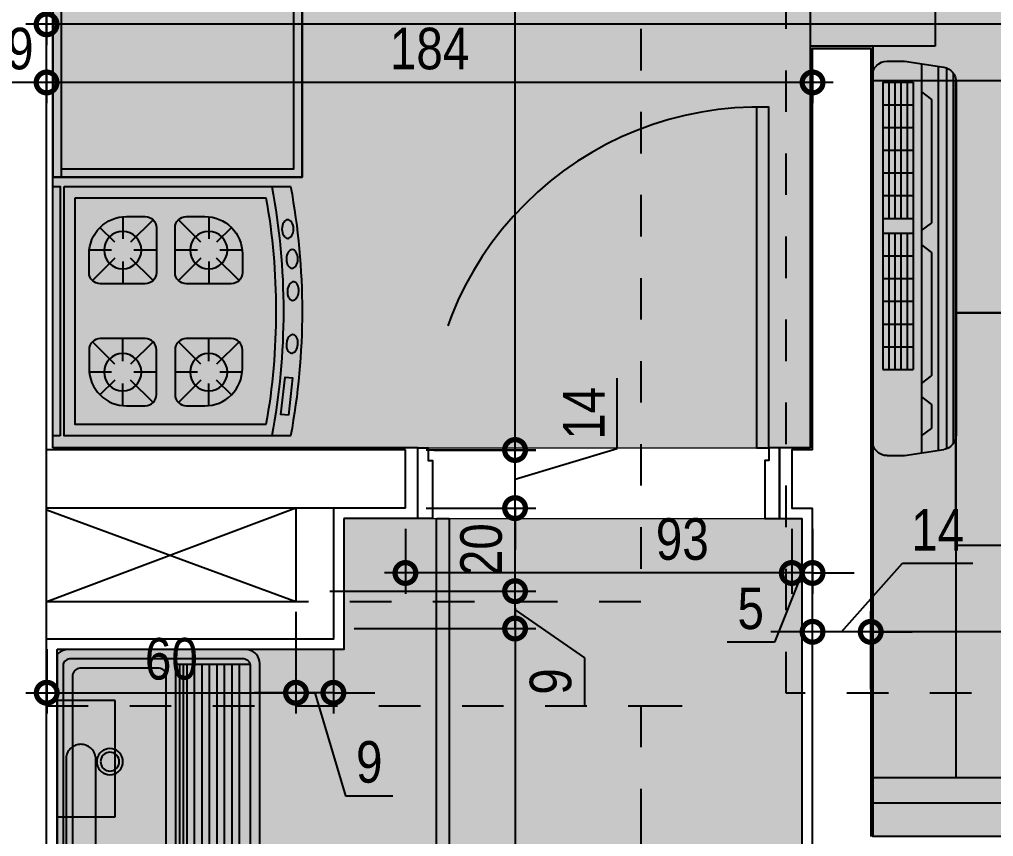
# Model space of a CAD drawing. Header units: metres. Extents: x -23 to 570, y -54 to 184.
# Drawn here: x 25.635 to 27.979, y 48.774 to 50.742 of the extents above; entities that cross this region are included whole.
import ezdxf
from ezdxf.xclip import XClip

# ---------------------------------------------------------------- set-up
doc = ezdxf.new("R2010")
doc.units = ezdxf.units.M
doc.header["$XCLIPFRAME"] = 0
doc.header["$PDMODE"] = 35
doc.linetypes.add('DASHEDX2', pattern=[1.5, 1, -0.5])
doc.linetypes.add('PUC$0$DASHEDX2', pattern=[1.5, 1, -0.5])
for name, color, linetype in [('1', 232, 'DASHEDX2'), ('ARQ-DIM', 2, 'Continuous'), ('PUC$0$ARQ-ALV ACAB', 4, 'Continuous'), ('PUC$0$ARQ-ALV OSSO', 5, 'Continuous'), ('PUC$0$ARQ-CAX @ 1', 1, 'Continuous'), ('PUC$0$ARQ-ENCH', 1, 'Continuous'), ('PUC$0$ARQ-HID', 7, 'Continuous'), ('PUC$0$ARQ-MOB', 7, 'Continuous'), ('PUC$0$ARQ-PRJ', 7, 'PUC$0$DASHEDX2'), ('PUC$0$ARQ-SIM', 1, 'Continuous'), ('PUC$0$MAUROAMARELO', 162, 'Continuous')]:
    doc.layers.add(name, color=color, linetype=linetype)
doc.layers.add('PUC$0$ARQ-FORRO', color=9, linetype='Continuous', lineweight=5)
doc.styles.add('Adesa', font='ARIALN.TTF')
doc.dimstyles.new('ADESA 1-0050', dxfattribs={"dimtxt": 0.1, "dimasz": 0.1, "dimexe": 0.05, "dimexo": 0.05, "dimgap": 0.03, "dimtad": 1, "dimdec": 1, "dimlfac": 100, "dimzin": 12, "dimtxsty": 'Adesa', "dimblk": 'DOTSMALL', "dimcen": 1, "dimdle": 0.05, "dimclrd": 1, "dimclre": 1, "dimclrt": 256, "dimazin": 3, "dimtm": 1e-09, "dimtfac": 1, "dimtdec": 1, "dimtmove": 1, "dimatfit": 0, "dimldrblk": 'DOTSMALL', "dimfxl": 0.8, "dimtvp": 2, "dimtolj": 1, "dimtzin": 0, "dimarcsym": 0})

# ---------------------------------------------------------------- blocks, each defined once
blk = doc.blocks.new('_DotSmall')
at = {"color": 0, "linetype": 'ByBlock', "const_width": 0.5}
blk.add_lwpolyline([(-0.0625, 0, 1), (0.0625, 0, 1)], format="xyb", close=True, dxfattribs=at)
blk = doc.blocks.new('*D1110')
at = {"layer": 'ARQ-DIM', "color": 1, "lineweight": -2, "transparency": 16777216}
for p, q in [((27.4937, 49.515), (27.4937, 49.3589)), ((27.5437, 49.515), (27.5437, 49.3589)), ((27.4937, 49.4089), (27.3937, 49.4089)), ((27.5187, 49.4089), (27.4521, 49.2422)), ((27.5437, 49.4089), (27.4937, 49.4089)), ((27.5437, 49.4089), (27.4937, 49.4089)), ((27.5437, 49.4089), (27.6437, 49.4089)), ((27.4521, 49.2422), (27.3378, 49.2422))]:
    blk.add_line(p, q, dxfattribs=at)
at = {"layer": 'Defpoints', "color": 0, "transparency": 16777216}
for p in [(27.4937, 49.565, 0), (27.5437, 49.565), (27.4937, 49.4089)]:
    blk.add_point(p, dxfattribs=at)
at = {"layer": 'ARQ-DIM', "color": 1, "lineweight": -2, "transparency": 16777216, "xscale": 0.1, "yscale": 0.1, "zscale": 0.1}
blk.add_blockref('_DotSmall', (27.4937, 49.4089), dxfattribs=at)
at = {"layer": 'ARQ-DIM', "color": 1, "lineweight": -2, "transparency": 16777216, "xscale": 0.1, "yscale": 0.1, "zscale": 0.1, "rotation": 180}
blk.add_blockref('_DotSmall', (27.5437, 49.4089), dxfattribs=at)
at = {"layer": 'ARQ-DIM', "transparency": 16777216, "insert": (27.3949, 49.3231), "char_height": 0.1, "attachment_point": 5, "style": 'Adesa'}
blk.add_mtext('\\A1;5', dxfattribs=at)
blk = doc.blocks.new('*D1111')
at = {"layer": 'ARQ-DIM', "color": 1, "lineweight": -2, "transparency": 16777216}
for p, q in [((26.5637, 49.515), (26.5637, 49.3589)), ((27.4937, 49.515), (27.4937, 49.3589)), ((27.5437, 49.4089), (26.5137, 49.4089))]:
    blk.add_line(p, q, dxfattribs=at)
at = {"layer": 'Defpoints', "color": 0, "transparency": 16777216}
for p in [(26.5637, 49.565, 0), (27.4937, 49.565, 0), (26.5637, 49.4089)]:
    blk.add_point(p, dxfattribs=at)
at = {"layer": 'ARQ-DIM', "color": 1, "lineweight": -2, "transparency": 16777216, "xscale": 0.1, "yscale": 0.1, "zscale": 0.1, "rotation": 180}
blk.add_blockref('_DotSmall', (26.5637, 49.4089), dxfattribs=at)
at = {"layer": 'ARQ-DIM', "color": 1, "lineweight": -2, "transparency": 16777216, "xscale": 0.1, "yscale": 0.1, "zscale": 0.1}
blk.add_blockref('_DotSmall', (27.4937, 49.4089), dxfattribs=at)
at = {"layer": 'ARQ-DIM', "transparency": 16777216, "insert": (27.2302, 49.49), "char_height": 0.1, "attachment_point": 5, "style": 'Adesa'}
blk.add_mtext('\\A1;93', dxfattribs=at)
blk = doc.blocks.new('*D1132')
at = {"layer": 'ARQ-DIM', "color": 1, "lineweight": -2, "transparency": 16777216}
for p, q in [((27.6837, 49.1294), (27.6837, 49.3172)), ((30.75, 49.1294), (30.75, 49.3172)), ((30.8, 49.2672), (27.6337, 49.2672))]:
    blk.add_line(p, q, dxfattribs=at)
at = {"layer": 'Defpoints', "color": 0, "transparency": 16777216}
for p in [(27.6837, 49.2672), (27.6837, 49.0794, 0), (30.75, 49.0794)]:
    blk.add_point(p, dxfattribs=at)
at = {"layer": 'ARQ-DIM', "color": 1, "lineweight": -2, "transparency": 16777216, "xscale": 0.1, "yscale": 0.1, "zscale": 0.1, "rotation": 180}
blk.add_blockref('_DotSmall', (27.6837, 49.2672), dxfattribs=at)
at = {"layer": 'ARQ-DIM', "color": 1, "lineweight": -2, "transparency": 16777216, "xscale": 0.1, "yscale": 0.1, "zscale": 0.1}
blk.add_blockref('_DotSmall', (30.75, 49.2672), dxfattribs=at)
at = {"layer": 'ARQ-DIM', "transparency": 16777216, "insert": (29.2169, 49.3482), "char_height": 0.1, "attachment_point": 5, "style": 'Adesa'}
blk.add_mtext('\\A1;307', dxfattribs=at)
blk = doc.blocks.new('*D1133')
at = {"layer": 'ARQ-DIM', "color": 1, "lineweight": -2, "transparency": 16777216}
for p, q in [((27.6137, 49.2672), (27.7602, 49.4326)), ((27.7602, 49.4326), (27.9297, 49.4326)), ((27.5437, 49.1294), (27.5437, 49.3172)), ((27.6837, 49.1294), (27.6837, 49.3172)), ((27.5437, 49.2672), (27.4437, 49.2672)), ((27.6837, 49.2672), (27.5437, 49.2672)), ((27.6837, 49.2672), (27.5437, 49.2672)), ((27.6837, 49.2672), (27.7837, 49.2672))]:
    blk.add_line(p, q, dxfattribs=at)
at = {"layer": 'Defpoints', "color": 0, "transparency": 16777216}
for p in [(27.5437, 49.2672), (27.5437, 49.0794), (27.6837, 49.0794)]:
    blk.add_point(p, dxfattribs=at)
at = {"layer": 'ARQ-DIM', "color": 1, "lineweight": -2, "transparency": 16777216, "xscale": 0.1, "yscale": 0.1, "zscale": 0.1}
blk.add_blockref('_DotSmall', (27.5437, 49.2672), dxfattribs=at)
at = {"layer": 'ARQ-DIM', "color": 1, "lineweight": -2, "transparency": 16777216, "xscale": 0.1, "yscale": 0.1, "zscale": 0.1, "rotation": 180}
blk.add_blockref('_DotSmall', (27.6837, 49.2672), dxfattribs=at)
at = {"layer": 'ARQ-DIM', "transparency": 16777216, "insert": (27.8449, 49.5128), "char_height": 0.1, "attachment_point": 5, "style": 'Adesa'}
blk.add_mtext('\\A1;14', dxfattribs=at)
blk = doc.blocks.new('*D1134')
at = {"layer": 'ARQ-DIM', "color": 1, "lineweight": -2, "transparency": 16777216}
for p, q in [((26.8276, 49.6551), (26.8276, 52.4)), ((26.6512, 52.35), (26.8776, 52.35)), ((26.6137, 49.7051), (26.8776, 49.7051))]:
    blk.add_line(p, q, dxfattribs=at)
at = {"layer": 'Defpoints', "color": 0, "transparency": 16777216}
for p in [(26.6012, 52.35, 0), (26.8276, 52.35), (26.5637, 49.7051, -0.0001)]:
    blk.add_point(p, dxfattribs=at)
at = {"layer": 'ARQ-DIM', "color": 1, "lineweight": -2, "transparency": 16777216, "xscale": 0.1, "yscale": 0.1, "zscale": 0.1}
for p, rotation in [((26.8276, 52.35), 90), ((26.8276, 49.7051), 270)]:
    blk.add_blockref('_DotSmall', p, dxfattribs=dict(at, rotation=rotation))
at = {"layer": 'ARQ-DIM', "transparency": 16777216, "insert": (26.7375, 51.0275), "char_height": 0.1, "attachment_point": 5, "rotation": 90, "style": 'Adesa'}
blk.add_mtext('\\A1;264,5', dxfattribs=at)
blk = doc.blocks.new('*D1135')
at = {"layer": 'ARQ-DIM', "color": 1, "lineweight": -2, "transparency": 16777216}
for p, q in [((27.0732, 49.7087), (27.0732, 49.8782)), ((26.8276, 49.705), (26.8276, 49.805)), ((26.8276, 49.635), (27.0732, 49.7087)), ((26.6319, 49.705), (26.8776, 49.705)), ((26.8276, 49.5651), (26.8276, 49.705)), ((26.8276, 49.5651), (26.8276, 49.705)), ((26.6137, 49.5651), (26.8776, 49.5651)), ((26.8276, 49.5651), (26.8276, 49.4651))]:
    blk.add_line(p, q, dxfattribs=at)
at = {"layer": 'Defpoints', "color": 0, "transparency": 16777216}
for p in [(26.5819, 49.705, 0.0001), (26.8276, 49.705), (26.5637, 49.5651, 0)]:
    blk.add_point(p, dxfattribs=at)
at = {"layer": 'ARQ-DIM', "color": 1, "lineweight": -2, "transparency": 16777216, "xscale": 0.1, "yscale": 0.1, "zscale": 0.1}
for p, rotation in [((26.8276, 49.705), 270), ((26.8276, 49.5651), 90)]:
    blk.add_blockref('_DotSmall', p, dxfattribs=dict(at, rotation=rotation))
at = {"layer": 'ARQ-DIM', "transparency": 16777216, "insert": (26.993, 49.7935), "char_height": 0.1, "attachment_point": 5, "rotation": 90, "style": 'Adesa'}
blk.add_mtext('\\A1;14', dxfattribs=at)
blk = doc.blocks.new('*D1136')
at = {"layer": 'ARQ-DIM', "color": 1, "lineweight": -2, "transparency": 16777216}
for p, q in [((26.8276, 49.315), (26.8276, 49.615)), ((26.6319, 49.565), (26.8776, 49.565)), ((26.3821, 49.365), (26.8776, 49.365))]:
    blk.add_line(p, q, dxfattribs=at)
at = {"layer": 'Defpoints', "color": 0, "transparency": 16777216}
for p in [(26.5819, 49.565, 0), (26.8276, 49.565), (26.3321, 49.365, 0)]:
    blk.add_point(p, dxfattribs=at)
at = {"layer": 'ARQ-DIM', "color": 1, "lineweight": -2, "transparency": 16777216, "xscale": 0.1, "yscale": 0.1, "zscale": 0.1}
for p, rotation in [((26.8276, 49.565), 90), ((26.8276, 49.365), 270)]:
    blk.add_blockref('_DotSmall', p, dxfattribs=dict(at, rotation=rotation))
at = {"layer": 'ARQ-DIM', "transparency": 16777216, "insert": (26.7465, 49.465), "char_height": 0.1, "attachment_point": 5, "rotation": 90, "style": 'Adesa'}
blk.add_mtext('\\A1;20', dxfattribs=at)
blk = doc.blocks.new('*D1137')
at = {"layer": 'ARQ-DIM', "color": 1, "lineweight": -2, "transparency": 16777216}
for p, q in [((26.8276, 49.365), (26.8276, 49.465)), ((26.4721, 49.365), (26.8776, 49.365)), ((26.8276, 49.2751), (26.8276, 49.365)), ((26.8276, 49.2751), (26.8276, 49.365)), ((26.8276, 49.32), (26.9947, 49.2046)), ((26.4403, 49.2751), (26.8776, 49.2751)), ((26.8276, 49.2751), (26.8276, 49.1751)), ((26.9947, 49.2046), (26.9947, 49.0907))]:
    blk.add_line(p, q, dxfattribs=at)
at = {"layer": 'Defpoints', "color": 0, "transparency": 16777216}
for p in [(26.4221, 49.365), (26.8276, 49.365), (26.3903, 49.2751, 0)]:
    blk.add_point(p, dxfattribs=at)
at = {"layer": 'ARQ-DIM', "color": 1, "lineweight": -2, "transparency": 16777216, "xscale": 0.1, "yscale": 0.1, "zscale": 0.1}
for p, rotation in [((26.8276, 49.365), 270), ((26.8276, 49.2751), 90)]:
    blk.add_blockref('_DotSmall', p, dxfattribs=dict(at, rotation=rotation))
at = {"layer": 'ARQ-DIM', "transparency": 16777216, "insert": (26.9136, 49.1476), "char_height": 0.1, "attachment_point": 5, "rotation": 90, "style": 'Adesa'}
blk.add_mtext('\\A1;9', dxfattribs=at)
blk = doc.blocks.new('*D1138')
at = {"layer": 'ARQ-DIM', "color": 1, "lineweight": -2, "transparency": 16777216}
for p, q in [((26.8276, 49.3251), (26.8276, 47.09)), ((26.4403, 49.2751), (26.8776, 49.2751)), ((26.628, 47.14), (26.8776, 47.14))]:
    blk.add_line(p, q, dxfattribs=at)
at = {"layer": 'Defpoints', "color": 0, "transparency": 16777216}
for p in [(26.3903, 49.2751, 0), (26.578, 47.14, 0), (26.8276, 47.14)]:
    blk.add_point(p, dxfattribs=at)
at = {"layer": 'ARQ-DIM', "color": 1, "lineweight": -2, "transparency": 16777216, "xscale": 0.1, "yscale": 0.1, "zscale": 0.1}
for p, rotation in [((26.8276, 49.2751), 90), ((26.8276, 47.14), 270)]:
    blk.add_blockref('_DotSmall', p, dxfattribs=dict(at, rotation=rotation))
at = {"layer": 'ARQ-DIM', "transparency": 16777216, "insert": (26.7474, 48.2075), "char_height": 0.1, "attachment_point": 5, "rotation": 90, "style": 'Adesa'}
blk.add_mtext('\\A1;214', dxfattribs=at)
blk = doc.blocks.new('*D1140')
at = {"layer": 'ARQ-DIM', "color": 1, "lineweight": -2, "transparency": 16777216}
for p, q in [((26.3003, 49.3151), (26.3003, 49.0705)), ((25.7003, 49.2251), (25.7003, 49.0705)), ((25.6503, 49.1205), (26.3503, 49.1205))]:
    blk.add_line(p, q, dxfattribs=at)
at = {"layer": 'Defpoints', "color": 0, "transparency": 16777216}
for p in [(26.3003, 49.3651, 0), (25.7003, 49.2751, 0), (26.3003, 49.1205)]:
    blk.add_point(p, dxfattribs=at)
at = {"layer": 'ARQ-DIM', "color": 1, "lineweight": -2, "transparency": 16777216, "xscale": 0.1, "yscale": 0.1, "zscale": 0.1, "rotation": 180}
blk.add_blockref('_DotSmall', (25.7003, 49.1205), dxfattribs=at)
at = {"layer": 'ARQ-DIM', "color": 1, "lineweight": -2, "transparency": 16777216, "xscale": 0.1, "yscale": 0.1, "zscale": 0.1}
blk.add_blockref('_DotSmall', (26.3003, 49.1205), dxfattribs=at)
at = {"layer": 'ARQ-DIM', "transparency": 16777216, "insert": (26.0003, 49.2015), "char_height": 0.1, "attachment_point": 5, "style": 'Adesa'}
blk.add_mtext('\\A1;60', dxfattribs=at)
blk = doc.blocks.new('*D1141')
at = {"layer": 'ARQ-DIM', "color": 1, "lineweight": -2, "transparency": 16777216}
for p, q in [((26.3003, 49.225), (26.3003, 49.0704)), ((26.3903, 49.225), (26.3903, 49.0704)), ((26.3003, 49.1204), (26.2003, 49.1204)), ((26.3903, 49.1204), (26.3003, 49.1204)), ((26.3903, 49.1204), (26.3003, 49.1204)), ((26.3453, 49.1204), (26.4197, 48.8722)), ((26.3903, 49.1204), (26.4903, 49.1204)), ((26.4197, 48.8722), (26.5337, 48.8722))]:
    blk.add_line(p, q, dxfattribs=at)
at = {"layer": 'Defpoints', "color": 0, "transparency": 16777216}
for p in [(26.3003, 49.275), (26.3903, 49.275, 0), (26.3003, 49.1204)]:
    blk.add_point(p, dxfattribs=at)
at = {"layer": 'ARQ-DIM', "color": 1, "lineweight": -2, "transparency": 16777216, "xscale": 0.1, "yscale": 0.1, "zscale": 0.1}
blk.add_blockref('_DotSmall', (26.3003, 49.1204), dxfattribs=at)
at = {"layer": 'ARQ-DIM', "color": 1, "lineweight": -2, "transparency": 16777216, "xscale": 0.1, "yscale": 0.1, "zscale": 0.1, "rotation": 180}
blk.add_blockref('_DotSmall', (26.3903, 49.1204), dxfattribs=at)
at = {"layer": 'ARQ-DIM', "transparency": 16777216, "insert": (26.4767, 48.9533), "char_height": 0.1, "attachment_point": 5, "style": 'Adesa'}
blk.add_mtext('\\A1;9', dxfattribs=at)
blk = doc.blocks.new('*D1142')
at = {"layer": 'ARQ-DIM', "color": 1, "lineweight": -2, "transparency": 16777216}
for p, q in [((25.7, 50.6222), (25.7, 50.5402)), ((27.5437, 50.6223), (27.5437, 50.5402)), ((27.5937, 50.5902), (25.65, 50.5902))]:
    blk.add_line(p, q, dxfattribs=at)
at = {"layer": 'Defpoints', "color": 0, "transparency": 16777216}
for p in [(25.7, 50.6722, 0), (27.5437, 50.6723, 0), (25.7, 50.5902)]:
    blk.add_point(p, dxfattribs=at)
at = {"layer": 'ARQ-DIM', "color": 1, "lineweight": -2, "transparency": 16777216, "xscale": 0.1, "yscale": 0.1, "zscale": 0.1, "rotation": 180}
blk.add_blockref('_DotSmall', (25.7, 50.5902), dxfattribs=at)
at = {"layer": 'ARQ-DIM', "color": 1, "lineweight": -2, "transparency": 16777216, "xscale": 0.1, "yscale": 0.1, "zscale": 0.1}
blk.add_blockref('_DotSmall', (27.5437, 50.5902), dxfattribs=at)
at = {"layer": 'ARQ-DIM', "transparency": 16777216, "insert": (26.6219, 50.6712), "char_height": 0.1, "attachment_point": 5, "style": 'Adesa'}
blk.add_mtext('\\A1;184', dxfattribs=at)
blk = doc.blocks.new('*D1143')
at = {"layer": 'ARQ-DIM', "color": 1, "lineweight": -2, "transparency": 16777216}
for p, q in [((25.51, 50.6222), (25.51, 50.5402)), ((25.7, 50.6222), (25.7, 50.5402)), ((25.75, 50.5902), (25.46, 50.5902))]:
    blk.add_line(p, q, dxfattribs=at)
at = {"layer": 'Defpoints', "color": 0, "transparency": 16777216}
for p in [(25.51, 50.6722, 0), (25.7, 50.6722, 0), (25.51, 50.5902)]:
    blk.add_point(p, dxfattribs=at)
at = {"layer": 'ARQ-DIM', "color": 1, "lineweight": -2, "transparency": 16777216, "xscale": 0.1, "yscale": 0.1, "zscale": 0.1, "rotation": 180}
blk.add_blockref('_DotSmall', (25.51, 50.5902), dxfattribs=at)
at = {"layer": 'ARQ-DIM', "color": 1, "lineweight": -2, "transparency": 16777216, "xscale": 0.1, "yscale": 0.1, "zscale": 0.1}
blk.add_blockref('_DotSmall', (25.7, 50.5902), dxfattribs=at)
at = {"layer": 'ARQ-DIM', "transparency": 16777216, "insert": (25.605, 50.6712), "char_height": 0.1, "attachment_point": 5, "style": 'Adesa'}
blk.add_mtext('\\A1;19', dxfattribs=at)
blk = doc.blocks.new('*D967')
at = {"layer": 'ARQ-DIM', "color": 1, "lineweight": -2, "transparency": 16777216}
for p, q in [((25.7, 50.8301), (25.7, 50.6802)), ((30.75, 50.8301), (30.75, 50.6802)), ((30.8, 50.7302), (25.65, 50.7302))]:
    blk.add_line(p, q, dxfattribs=at)
at = {"layer": 'Defpoints', "color": 0, "transparency": 16777216}
for p in [(25.7, 50.8801, 0), (30.75, 50.8801, 0), (25.7, 50.7302)]:
    blk.add_point(p, dxfattribs=at)
at = {"layer": 'ARQ-DIM', "color": 1, "lineweight": -2, "transparency": 16777216, "xscale": 0.1, "yscale": 0.1, "zscale": 0.1, "rotation": 180}
blk.add_blockref('_DotSmall', (25.7, 50.7302), dxfattribs=at)
at = {"layer": 'ARQ-DIM', "color": 1, "lineweight": -2, "transparency": 16777216, "xscale": 0.1, "yscale": 0.1, "zscale": 0.1}
blk.add_blockref('_DotSmall', (30.75, 50.7302), dxfattribs=at)
at = {"layer": 'ARQ-DIM', "transparency": 16777216, "insert": (28.225, 50.8113), "char_height": 0.1, "attachment_point": 5, "style": 'Adesa'}
blk.add_mtext('\\A1;505', dxfattribs=at)
blk = doc.blocks.new('PUC$0$ARQ-HID-TANQUE')
for p, q in [((-0.2621, -0.0041), (-0.258, 0)), ((-0.258, 0), (0.258, 0)), ((0.258, 0), (0.2621, -0.0041)), ((-0.27, -0.0258), (-0.2695, -0.0199)), ((-0.2695, -0.0199), (-0.268, -0.0143)), ((-0.268, -0.0143), (-0.2655, -0.009)), ((-0.2655, -0.009), (-0.2621, -0.0041)), ((-0.2454, -0.0237), (-0.2439, -0.0211)), ((-0.2439, -0.0211), (-0.242, -0.0189)), ((-0.242, -0.0189), (-0.2398, -0.0171)), ((-0.2398, -0.0171), (-0.2373, -0.0157)), ((-0.2373, -0.0157), (-0.2347, -0.0149)), ((-0.2347, -0.0149), (-0.232, -0.0146)), ((-0.232, -0.0146), (0.232, -0.0146)), ((0.232, -0.0146), (0.2347, -0.0149)), ((0.2347, -0.0149), (0.2373, -0.0157)), ((0.2373, -0.0157), (0.2398, -0.0171)), ((0.2398, -0.0171), (0.242, -0.0189)), ((0.242, -0.0189), (0.2439, -0.0211)), ((0.2439, -0.0211), (0.2454, -0.0237)), ((0.2621, -0.0041), (0.2655, -0.009)), ((0.2655, -0.009), (0.268, -0.0143)), ((0.268, -0.0143), (0.2695, -0.0199)), ((0.2695, -0.0199), (0.27, -0.0258)), ((-0.27, -0.0258), (-0.27, -0.0258)), ((-0.27, -0.4542), (-0.27, -0.0258)), ((-0.2475, -0.0328), (-0.2473, -0.0297)), ((-0.2475, -0.0328), (-0.2475, -0.0328)), ((-0.2475, -0.4472), (-0.2475, -0.0328)), ((-0.2473, -0.0297), (-0.2466, -0.0266)), ((-0.2466, -0.0266), (-0.2454, -0.0237)), ((0.2454, -0.0237), (0.2466, -0.0266)), ((0.2466, -0.0266), (0.2473, -0.0297)), ((0.2473, -0.0297), (0.2475, -0.0328)), ((0.2475, -0.0328), (0.2475, -0.4472)), ((0.27, -0.0258), (0.27, -0.4542)), ((-0.234, -0.2854), (0.234, -0.2854)), ((-0.2695, -0.4601), (-0.27, -0.4542)), ((-0.268, -0.4657), (-0.2695, -0.4601)), ((-0.2655, -0.4711), (-0.268, -0.4657)), ((-0.2473, -0.4504), (-0.2475, -0.4472)), ((-0.2466, -0.4534), (-0.2473, -0.4504)), ((-0.2454, -0.4563), (-0.2466, -0.4534)), ((-0.2439, -0.4589), (-0.2454, -0.4563)), ((-0.242, -0.4611), (-0.2439, -0.4589)), ((-0.2398, -0.463), (-0.242, -0.4611)), ((-0.2373, -0.4643), (-0.2398, -0.463)), ((-0.2347, -0.4651), (-0.2373, -0.4643)), ((-0.232, -0.4654), (-0.2347, -0.4651)), ((0.232, -0.4654), (-0.232, -0.4654)), ((0.2347, -0.4651), (0.232, -0.4654)), ((0.2373, -0.4643), (0.2347, -0.4651)), ((0.2398, -0.463), (0.2373, -0.4643)), ((0.242, -0.4611), (0.2398, -0.463)), ((0.2439, -0.4589), (0.242, -0.4611)), ((0.2454, -0.4563), (0.2439, -0.4589)), ((0.2466, -0.4534), (0.2454, -0.4563)), ((0.2473, -0.4504), (0.2466, -0.4534)), ((0.2475, -0.4472), (0.2473, -0.4504)), ((0.268, -0.4657), (0.2655, -0.4711)), ((0.2695, -0.4601), (0.268, -0.4657)), ((0.27, -0.4542), (0.2695, -0.4601)), ((-0.2621, -0.4759), (-0.2655, -0.4711)), ((-0.258, -0.48), (-0.2621, -0.4759)), ((-0.2532, -0.4834), (-0.258, -0.48)), ((-0.2479, -0.4859), (-0.2532, -0.4834)), ((-0.2422, -0.4874), (-0.2479, -0.4859)), ((-0.2364, -0.4879), (-0.2422, -0.4874)), ((0.2364, -0.4879), (-0.2364, -0.4879)), ((0.2422, -0.4874), (0.2364, -0.4879)), ((0.2479, -0.4859), (0.2422, -0.4874)), ((0.2532, -0.4834), (0.2479, -0.4859)), ((0.258, -0.48), (0.2532, -0.4834)), ((0.2621, -0.4759), (0.258, -0.48)), ((0.2655, -0.4711), (0.2621, -0.4759))]:
    blk.add_line(p, q)
at = {"color": 7}
for p, q in [((-0.2238, -0.0485), (-0.2223, -0.0458)), ((-0.2223, -0.0458), (-0.2203, -0.0433)), ((-0.2203, -0.0433), (-0.2179, -0.0412)), ((-0.2179, -0.0412), (-0.215, -0.0394)), ((-0.215, -0.0394), (-0.2118, -0.0382)), ((-0.2118, -0.0382), (-0.2085, -0.0374)), ((-0.2085, -0.0374), (-0.205, -0.0371)), ((-0.205, -0.0371), (0.205, -0.0371)), ((0.205, -0.0371), (0.2085, -0.0374)), ((0.2085, -0.0374), (0.2118, -0.0382)), ((0.2118, -0.0382), (0.215, -0.0394)), ((0.215, -0.0394), (0.2179, -0.0412)), ((0.2179, -0.0412), (0.2203, -0.0433)), ((0.2203, -0.0433), (0.2223, -0.0458)), ((0.2223, -0.0458), (0.2238, -0.0485)), ((-0.225, -0.0544), (-0.2247, -0.0514)), ((-0.225, -0.0544), (-0.225, -0.0544)), ((-0.225, -0.2456), (-0.225, -0.0544)), ((-0.2247, -0.0514), (-0.2238, -0.0485)), ((0.2238, -0.0485), (0.2247, -0.0514)), ((0.2247, -0.0514), (0.225, -0.0544)), ((0.225, -0.0544), (0.225, -0.2456)), ((-0.031, -0.1217), (-0.0296, -0.1164)), ((-0.0296, -0.1164), (-0.0273, -0.1114)), ((-0.0273, -0.1114), (-0.0241, -0.1069)), ((-0.0241, -0.1069), (-0.0202, -0.103)), ((-0.0211, -0.1194), (-0.0195, -0.1159)), ((-0.0202, -0.103), (-0.0158, -0.0999)), ((-0.0195, -0.1159), (-0.0172, -0.1127)), ((-0.0172, -0.1127), (-0.0145, -0.1099)), ((-0.0158, -0.0999), (-0.0108, -0.0975)), ((-0.0145, -0.1099), (-0.0113, -0.1076)), ((-0.0113, -0.1076), (-0.0077, -0.106)), ((-0.0108, -0.0975), (-0.0055, -0.0961)), ((-0.0077, -0.106), (-0.0039, -0.105)), ((-0.0055, -0.0961), (0, -0.0956)), ((-0.0039, -0.105), (0, -0.1046)), ((0, -0.0956), (0.0055, -0.0961)), ((0, -0.1046), (0.0039, -0.105)), ((0.0039, -0.105), (0.0077, -0.106)), ((0.0055, -0.0961), (0.0108, -0.0975)), ((0.0077, -0.106), (0.0113, -0.1076)), ((0.0108, -0.0975), (0.0158, -0.0999)), ((0.0113, -0.1076), (0.0145, -0.1099)), ((0.0145, -0.1099), (0.0172, -0.1127)), ((0.0158, -0.0999), (0.0202, -0.103)), ((0.0172, -0.1127), (0.0195, -0.1159)), ((0.0195, -0.1159), (0.0211, -0.1194)), ((0.0202, -0.103), (0.0241, -0.1069)), ((0.0241, -0.1069), (0.0273, -0.1114)), ((0.0273, -0.1114), (0.0296, -0.1164)), ((0.0296, -0.1164), (0.031, -0.1217)), ((-0.0315, -0.1271), (-0.031, -0.1217)), ((-0.031, -0.1326), (-0.0315, -0.1271)), ((-0.0296, -0.1379), (-0.031, -0.1326)), ((-0.0273, -0.1429), (-0.0296, -0.1379)), ((-0.0225, -0.1271), (-0.0222, -0.1232)), ((-0.0222, -0.131), (-0.0225, -0.1271)), ((-0.0222, -0.1232), (-0.0211, -0.1194)), ((-0.0211, -0.1348), (-0.0222, -0.131)), ((-0.0195, -0.1384), (-0.0211, -0.1348)), ((-0.0172, -0.1416), (-0.0195, -0.1384)), ((0.0195, -0.1384), (0.0172, -0.1416)), ((0.0211, -0.1348), (0.0195, -0.1384)), ((0.0211, -0.1194), (0.0222, -0.1232)), ((0.0222, -0.131), (0.0211, -0.1348)), ((0.0222, -0.1232), (0.0225, -0.1271)), ((0.0225, -0.1271), (0.0222, -0.131)), ((0.0296, -0.1379), (0.0273, -0.1429)), ((0.031, -0.1326), (0.0296, -0.1379)), ((0.031, -0.1217), (0.0315, -0.1271)), ((0.0315, -0.1271), (0.031, -0.1326)), ((-0.0241, -0.1474), (-0.0273, -0.1429)), ((-0.0202, -0.1513), (-0.0241, -0.1474)), ((-0.0158, -0.1544), (-0.0202, -0.1513)), ((-0.0145, -0.1444), (-0.0172, -0.1416)), ((-0.0108, -0.1567), (-0.0158, -0.1544)), ((-0.0113, -0.1466), (-0.0145, -0.1444)), ((-0.0077, -0.1483), (-0.0113, -0.1466)), ((-0.0055, -0.1582), (-0.0108, -0.1567)), ((-0.0039, -0.1493), (-0.0077, -0.1483)), ((0, -0.1586), (-0.0055, -0.1582)), ((0, -0.1496), (-0.0039, -0.1493)), ((0.0039, -0.1493), (0, -0.1496)), ((0.0055, -0.1582), (0, -0.1586)), ((0.0077, -0.1483), (0.0039, -0.1493)), ((0.0108, -0.1567), (0.0055, -0.1582)), ((0.0113, -0.1466), (0.0077, -0.1483)), ((0.0158, -0.1544), (0.0108, -0.1567)), ((0.0145, -0.1444), (0.0113, -0.1466)), ((0.0172, -0.1416), (0.0145, -0.1444)), ((0.0202, -0.1513), (0.0158, -0.1544)), ((0.0241, -0.1474), (0.0202, -0.1513)), ((0.0273, -0.1429), (0.0241, -0.1474)), ((-0.2247, -0.2486), (-0.225, -0.2456)), ((-0.2238, -0.2515), (-0.2247, -0.2486)), ((-0.2223, -0.2542), (-0.2238, -0.2515)), ((-0.2203, -0.2567), (-0.2223, -0.2542)), ((-0.2179, -0.2588), (-0.2203, -0.2567)), ((0.2203, -0.2567), (0.2179, -0.2588)), ((0.2223, -0.2542), (0.2203, -0.2567)), ((0.2238, -0.2515), (0.2223, -0.2542)), ((0.2247, -0.2486), (0.2238, -0.2515)), ((0.225, -0.2456), (0.2247, -0.2486)), ((-0.215, -0.2606), (-0.2179, -0.2588)), ((-0.2118, -0.2618), (-0.215, -0.2606)), ((-0.2085, -0.2626), (-0.2118, -0.2618)), ((-0.205, -0.2629), (-0.2085, -0.2626)), ((0.205, -0.2629), (-0.205, -0.2629)), ((0.2085, -0.2626), (0.205, -0.2629)), ((0.2118, -0.2618), (0.2085, -0.2626)), ((0.215, -0.2606), (0.2118, -0.2618)), ((0.2179, -0.2588), (0.215, -0.2606)), ((-0.2475, -0.2854), (0.2475, -0.2854)), ((-0.234, -0.4654), (-0.234, -0.2854)), ((-0.234, -0.2944), (0.234, -0.2944)), ((-0.234, -0.2944), (0.234, -0.2944)), ((-0.234, -0.3034), (0.234, -0.3034)), ((0.234, -0.2854), (0.234, -0.4654)), ((-0.234, -0.3124), (0.234, -0.3124)), ((-0.234, -0.3304), (0.234, -0.3304)), ((-0.234, -0.3484), (0.234, -0.3484)), ((-0.234, -0.3664), (0.234, -0.3664)), ((-0.234, -0.3844), (0.234, -0.3844)), ((-0.234, -0.4024), (0.234, -0.4024)), ((-0.234, -0.4204), (0.234, -0.4204)), ((-0.234, -0.4384), (0.234, -0.4384))]:
    blk.add_line(p, q, dxfattribs=at)
blk = doc.blocks.new('PUC$0$00002ITA-AIT-PR-008-BSE-PLA-TIP-R00$0$Cuba 1')
blk.add_line((0.205, 0.305), (0.205, 0.04))
for points in [[(0.165, 0, 0.414214), (0.205, 0.04), (0.205, 0.305, 0.414214), (0.165, 0.345), (-0.165, 0.345, 0.414214), (-0.205, 0.305), (-0.205, 0.04, 0.414214), (-0.165, 0)], [(-0.165, 0.02), (0.165, 0.02, 0.414214), (0.185, 0.04), (0.185, 0.305, 0.414214), (0.165, 0.325), (-0.165, 0.325, 0.414214), (-0.185, 0.305), (-0.185, 0.04, 0.414214)]]:
    blk.add_lwpolyline(points, format="xyb", close=True)
for radius in [0.0337, 0.0237]:
    blk.add_circle((0, 0.1725), radius)
blk = doc.blocks.new('*U2449')
at = {"linetype": 'Continuous'}
blk.add_lwpolyline([(0, 0), (0, 0.6), (-1.2, 0.6), (-1.2, 0)], dxfattribs=at)
at = {"lineweight": -2}
for points in [[(-1.2, 0), (-1.2, 0.6), (0, 0.6), (0, 0)], [(-1.18, 0.02), (-1.18, 0.58), (-0.02, 0.58), (-0.02, 0.02)], [(0, 0.02), (-1.2, 0.02)], [(0, 0), (-1.2, 0)]]:
    blk.add_lwpolyline(points, dxfattribs=at)
at = {"lineweight": -2, "extrusion": (0, 0, -1), "zscale": -1, "rotation": 180}
blk.add_blockref('PUC$0$00002ITA-AIT-PR-008-BSE-PLA-TIP-R00$0$Cuba 1', (0.4, 0.4475), dxfattribs=at)
blk = doc.blocks.new('*U2414')
for points in [[(0, 0), (0, 0.8204), (-0.03, 0.8204), (-0.03, 0)], [(0.025, 0), (0, 0), (0, -0.03), (-0.01, -0.03), (-0.01, -0.17), (0.025, -0.17), (0.025, 0)], [(-0.845, 0), (-0.82, 0), (-0.82, -0.03), (-0.81, -0.03), (-0.81, -0.17), (-0.845, -0.17), (-0.845, 0)]]:
    blk.add_lwpolyline(points, close=True)
at = {"layer": 'PUC$0$ARQ-PRJ'}
blk.add_arc((-0.0237, 0.0242), 0.7967, 88.2987, 181.7401, dxfattribs=at)
blk = doc.blocks.new('PUC$0$A$C7cb482e1')
at = {"layer": 'PUC$0$ARQ-PRJ'}
for p, q in [((-0.1098, -0.2708, 0), (-0.1098, 1.8451, 0)), ((-0.0389, -0.2708, 0), (-0.0389, 1.8451, 0))]:
    blk.add_line(p, q, dxfattribs=at)
at = {"layer": 'PUC$0$ARQ-PRJ', "elevation": 0}
for points in [[(-0.1133, 1.8451), (-0.0333, 1.8451)], [(-0.1571, -0.4064), (-0.0171, -0.4064), (-0.0171, -0.1264), (-0.1571, -0.1264), (-0.1571, -0.4064)]]:
    blk.add_lwpolyline(points, dxfattribs=at)
at = {"layer": 'PUC$0$ARQ-PRJ'}
for centre, radius, start, end in [((-0.0733, 1.8451, 0), 0.04, 360, 180), ((-0.0743, -0.2651, 0), 0.0359, 189.055, 350.945)]:
    blk.add_arc(centre, radius, start, end, dxfattribs=at)
blk = doc.blocks.new('PUC$0$planta tipo 5 puc')
at = {"layer": 'PUC$0$ARQ-ALV ACAB'}
for p, q in [((-34.9479, 0.46, -0.0001), (-35.1264, 0.46, 0)), ((-34.9479, 0.46, 0), (-34.9479, 0.29, 0)), ((-34.9479, 0.29, -0.0001), (-35.8267, 0.29, 0))]:
    blk.add_line(p, q, dxfattribs=at)
at = {"layer": 'PUC$0$ARQ-ALV ACAB', "elevation": 0}
for points in [[(-35.8167, 2.8343), (-35.8164, 0.7758)], [(-34.0229, 1.3958), (-34.0229, 0.46)], [(-34.0229, 1.3958), (-33.0234, 1.3958), (-33.0234, 1.2258), (-33.8529, 1.2258), (-33.8529, 1.2258)], [(-34.0029, 0.29), (-34.0029, -0.6772), (-33.8529, -0.6772), (-33.8529, 1.2258)], [(-35.1264, 0.46), (-35.1264, 0.7758), (-35.8164, 0.7758)], [(-34.0029, 0.29), (-34.0263, 0.29), (-34.0263, 0.29), (-34.0263, 0.29), (-34.0779, 0.29), (-34.0779, 0.46), (-34.0229, 0.46)], [(-35.8267, 0.29), (-35.8267, -2.305), (-34.9354, -2.305), (-34.9354, -2.6405), (-35.0854, -2.6405), (-35.0854, -2.455), (-35.8367, -2.455)]]:
    blk.add_lwpolyline(points, dxfattribs=at)
at = {"layer": 'PUC$0$ARQ-ALV OSSO'}
for p, q in [((-34.9779, 0.435, -0.0001), (-35.8414, 0.435, 0)), ((-34.9779, 0.435, 0), (-34.9779, 0.295, 0)), ((-34.9779, 0.295, -0.0001), (-35.8414, 0.295, 0)), ((-34.9529, 0.29, 0), (-34.9529, 0.29, 0))]:
    blk.add_line(p, q, dxfattribs=at)
at = {"layer": 'PUC$0$ARQ-ALV OSSO', "elevation": 0}
for points in [[(-35.8417, 2.8593), (-35.8417, -1.49)], [(-33.9979, 1.3708), (-33.9979, 0.435)], [(-33.9979, 0.295), (-33.9979, -0.6722), (-33.8579, -0.6722), (-33.8579, 1.2258)], [(-35.1514, 0.435), (-35.1514, 0.7508), (-35.8414, 0.7508)], [(-35.2414, 0.435), (-35.2414, 0.6608), (-35.8414, 0.6608)], [(-33.9979, 0.295), (-34.0263, 0.295), (-34.0479, 0.295), (-34.0479, 0.435), (-33.9979, 0.435)]]:
    blk.add_lwpolyline(points, dxfattribs=at)
at = {"layer": 'PUC$0$ARQ-PRJ', "elevation": 0}
blk.add_lwpolyline([(-34.8728, 2.8343), (-34.9028, 2.8343), (-34.9028, 0.46), (-34.8728, 0.46)], close=True, dxfattribs=at)
at = {"layer": 'PUC$0$ARQ-SIM', "elevation": 0}
for points in [[(-35.2414, 0.6608), (-35.8414, 0.44)], [(-35.2414, 0.435), (-35.8414, 0.6608)]]:
    blk.add_lwpolyline(points, dxfattribs=at)
at = {"xscale": -1}
blk.add_blockref('PUC$0$A$C7cb482e1', (-35.8335, 1.3048, 0), dxfattribs=at)
at = {"layer": 'PUC$0$ARQ-CAX @ 1', "xscale": -1, "rotation": 180}
blk.add_blockref('*U2414', (-34.1029, 0.29, 0), dxfattribs=at)
at = {"layer": 'PUC$0$ARQ-HID', "extrusion": (0, 0, -1)}
for name, p, xscale, zscale, rotation in [('PUC$0$ARQ-HID-TANQUE', (35.8165, 1.0456), -1, -1, 270), ('*U2449', (35.8267, -1.562, 0), -1.000000000000007, -1.000000000000007, 90)]:
    blk.add_blockref(name, p, dxfattribs=dict(at, xscale=xscale, zscale=zscale, rotation=rotation))
blk = doc.blocks.new('PUC$0$pl forro 5')
at = {"layer": 'PUC$0$ARQ-FORRO'}
h = blk.add_hatch(color=256, dxfattribs=at)
h.dxf.hatch_style = 1
h.paths.add_polyline_path([(1.9738, -0.9358), (5.03, -0.9358), (5.03, 3.85), (0.8912, 3.85), (0.8912, 2.595), (0, 2.595), (0, 0), (1.8238, 0), (1.8238, 0.9672), (1.9738, 0.9672)])
h = blk.add_hatch(color=256, dxfattribs=at)
h.dxf.hatch_style = 1
h.paths.add_polyline_path([(0.7003, -0.4858), (0.7003, -0.17), (1.8037, -0.17), (1.8037, -2.0101), (0.9539, -2.0101), (0.9539, -2.5443), (0.01, -2.5443), (0.01, -0.4858)])
h.paths.add_polyline_path([(4.0251, -2.0101), (1.8037, -2.0101), (1.8037, -1.1058), (4.0251, -1.1058)])
h.paths.add_polyline_path([(4.3903, -2.0147), (4.5701, -2.0147), (4.5701, -1.1058), (4.3903, -1.1058)])
h.paths.add_polyline_path([(0.0609, -1.344), (0.3109, -1.344), (0.3109, -1.644), (0.0609, -1.644)], flags=16)
at = {"layer": 'PUC$0$ARQ-FORRO', "elevation": 0}
for points in [[(1.9738, -0.9358), (5.03, -0.9358), (5.03, 3.85), (0.8912, 3.85), (0.8912, 2.595), (0, 2.595), (0, 0), (1.8238, 0), (1.8238, 0.9672), (1.9738, 0.9672)], [(0.7003, -0.4858), (0.7003, -0.17), (1.8037, -0.17), (1.8037, -2.0101), (0.9539, -2.0101), (0.9539, -2.5443), (0.01, -2.5443), (0.01, -0.4858)]]:
    blk.add_lwpolyline(points, close=True, dxfattribs=at)
blk = doc.blocks.new('PUC$0$ARQ-LAY-SOF')
at = {"layer": 'PUC$0$ARQ-MOB'}
for points in [[(0.2, 1.74), (0.2, 0.06), (0, 0.06), (0, 1.74)], [(0.76, 1.74), (0.76, 0.06), (0, 0.06), (0, 1.74)], [(0.76, 1.74), (0.76, 1.18), (0.2, 1.18), (0.2, 1.74)], [(0.76, 1.18), (0.76, 0.62), (0.2, 0.62), (0.2, 1.18)], [(0.76, 0), (0.76, 0.06), (0, 0.06), (0, 0)]]:
    blk.add_lwpolyline(points, close=True, dxfattribs=at)
blk = doc.blocks.new('PUC$0$ARQ-MOB-COZ FOG')
at = {"layer": 'PUC$0$ARQ-MOB'}
for p, q in [((-0.122, -0.1412), (-0.122, -0.0872)), ((0.172, -0.1412), (0.172, -0.0872)), ((-0.1411, -0.149), (-0.1766, -0.1135)), ((-0.1029, -0.1491), (-0.0489, -0.0951)), ((0.1529, -0.1491), (0.0989, -0.0951)), ((0.1911, -0.149), (0.2266, -0.1135)), ((-0.203, -0.1682), (-0.149, -0.1682)), ((-0.1951, -0.2413), (-0.1411, -0.1873)), ((-0.0489, -0.2412), (-0.1029, -0.1872)), ((-0.095, -0.1682), (-0.041, -0.1682)), ((0.145, -0.1682), (0.091, -0.1682)), ((0.0989, -0.2412), (0.1529, -0.1872)), ((0.2451, -0.2413), (0.1911, -0.1873)), ((0.253, -0.1682), (0.199, -0.1682)), ((-0.122, -0.2492), (-0.122, -0.1952)), ((0.172, -0.2492), (0.172, -0.1952)), ((-0.1411, -0.356), (-0.1951, -0.3021)), ((-0.122, -0.3482), (-0.122, -0.2942)), ((-0.1029, -0.3561), (-0.0489, -0.3021)), ((0.1529, -0.3561), (0.0989, -0.3021)), ((0.172, -0.3482), (0.172, -0.2942)), ((0.1911, -0.356), (0.2451, -0.3021)), ((-0.203, -0.3752), (-0.149, -0.3752)), ((-0.1766, -0.4298), (-0.1411, -0.3943)), ((-0.0489, -0.4482), (-0.1029, -0.3942)), ((-0.095, -0.3752), (-0.041, -0.3752)), ((0.145, -0.3752), (0.091, -0.3752)), ((0.0989, -0.4482), (0.1529, -0.3942)), ((0.2267, -0.4298), (0.1911, -0.3943)), ((0.253, -0.3752), (0.199, -0.3752)), ((-0.122, -0.4562), (-0.122, -0.4022)), ((0.172, -0.4562), (0.172, -0.4022))]:
    blk.add_line(p, q, dxfattribs=at)
for points in [[(0.325, -0.018), (0.325, 0), (-0.275, 0), (-0.275, -0.018)], [(0.2754, -0.5671), (0.2735, -0.5492), (0.184, -0.5589), (0.1859, -0.5768)]]:
    blk.add_lwpolyline(points, close=True, dxfattribs=at)
for points in [[(-0.275, -0.027), (-0.275, -0.5724, 0.092036), (0.325, -0.5724), (0.325, -0.027)], [(-0.248, -0.054), (-0.248, -0.5131, 0.087474), (0.298, -0.5131), (0.298, -0.054)], [(-0.041, -0.2222), (-0.041, -0.1142, 0.414214), (-0.068, -0.0872), (-0.113, -0.0872, 0.414214), (-0.203, -0.1772), (-0.203, -0.2222, 0.414214), (-0.176, -0.2492), (-0.068, -0.2492, 0.414214)], [(0.091, -0.2222), (0.091, -0.1142, -0.414214), (0.118, -0.0872), (0.163, -0.0872, -0.414214), (0.253, -0.1772), (0.253, -0.2222, -0.414214), (0.226, -0.2492), (0.118, -0.2492, -0.414214)], [(-0.041, -0.4292), (-0.041, -0.3212, 0.414214), (-0.068, -0.2942), (-0.176, -0.2942, 0.414214), (-0.203, -0.3212), (-0.203, -0.3662, 0.414214), (-0.113, -0.4562), (-0.068, -0.4562, 0.414214)], [(0.091, -0.4292), (0.091, -0.3212, -0.414214), (0.118, -0.2942), (0.226, -0.2942, -0.414214), (0.253, -0.3212), (0.253, -0.3662, -0.414214), (0.163, -0.4562), (0.118, -0.4562, -0.414214)]]:
    blk.add_lwpolyline(points, format="xyb", close=True, dxfattribs=at)
for centre in [(-0.122, -0.1682), (0.172, -0.1682), (-0.122, -0.3752), (0.172, -0.3752)]:
    blk.add_circle(centre, 0.045, dxfattribs=at)
blk.add_arc((0.025, 1.0824), 1.6374, 259.4425, 280.5575, dxfattribs=at)
for centre, major_axis in [((-0.1728, -0.5654), (0.0225, 0)), ((-0.1009, -0.576), (0.0225, 0.0004)), ((0.1038, -0.5761), (0.0224, 0.002)), ((-0.0234, -0.5783), (0.0224, 0.0016))]:
    blk.add_ellipse(centre, major_axis=major_axis, ratio=0.612901, start_param=3.141593, end_param=9.424778, dxfattribs=at)
blk = doc.blocks.new('PUC$0$layout opção 5')
at = {"layer": 'PUC$0$ARQ-MOB', "elevation": 0}
blk.add_lwpolyline([(-8.5262, 3.2624), (-8.8262, 3.2624), (-8.8262, 4.1124), (-8.5262, 4.1124)], close=True, dxfattribs=at)
at = {"layer": 'PUC$0$ARQ-MOB'}
blk.add_blockref('PUC$0$ARQ-LAY-SOF', (-8.6762, 1.4403, 0), dxfattribs=at)
at = {"layer": 'PUC$0$ARQ-MOB', "xscale": -1, "rotation": 90}
blk.add_blockref('PUC$0$ARQ-MOB-COZ FOG', (-10.65, 2.6495, 0), dxfattribs=at)
blk = doc.blocks.new('PUC$0$Q2')
at = {"layer": 'PUC$0$MAUROAMARELO'}
for p, q in [((244.1601, -387.1183), (243.2432, -387.1183)), ((244.1482, -387.1027), (243.2551, -387.1027)), ((244.127, -387.0957), (243.2763, -387.0957)), ((243.2266, -387.22), (243.2413, -387.125)), ((244.1641, -387.1387), (243.239, -387.1387)), ((244.1766, -387.22), (244.162, -387.125)), ((243.274, -387.1785), (243.2923, -387.1547)), ((243.3497, -387.1547), (243.2923, -387.1547)), ((243.368, -387.1785), (243.3497, -387.1547)), ((243.4003, -387.1785), (243.4186, -387.1547)), ((243.7159, -387.1547), (243.4186, -387.1547)), ((243.7342, -387.1785), (243.7159, -387.1547)), ((243.7684, -387.1785), (243.7867, -387.1547)), ((244.0841, -387.1547), (243.7867, -387.1547)), ((244.1024, -387.1785), (244.0841, -387.1547)), ((244.1703, -387.1785), (243.2323, -387.1785)), ((243.798, -387.1987), (243.4341, -387.1987)), ((243.4341, -387.2718), (243.4341, -387.1987)), ((243.4888, -387.2718), (243.4888, -387.1987)), ((243.5435, -387.2718), (243.5435, -387.1987)), ((243.5983, -387.2718), (243.5983, -387.1987)), ((243.653, -387.2718), (243.653, -387.1987)), ((243.7077, -387.2718), (243.7077, -387.1987)), ((243.7624, -387.2718), (243.7624, -387.1987)), ((243.798, -387.2718), (243.798, -387.1987)), ((244.1264, -387.1987), (243.798, -387.1987)), ((243.8527, -387.2718), (243.8527, -387.1987)), ((243.9074, -387.2718), (243.9074, -387.1987)), ((243.9622, -387.2718), (243.9622, -387.1987)), ((244.0169, -387.2718), (244.0169, -387.1987)), ((244.0716, -387.2718), (244.0716, -387.1987)), ((244.1264, -387.2718), (244.1264, -387.1987)), ((243.2266, -387.2614), (243.2266, -387.22)), ((243.5968, -387.2135), (243.4341, -387.2135)), ((243.5968, -387.2283), (243.4341, -387.2283)), ((243.6599, -387.2135), (243.5968, -387.2135)), ((243.6599, -387.2283), (243.5968, -387.2283)), ((243.723, -387.2135), (243.6599, -387.2135)), ((243.723, -387.2283), (243.6599, -387.2283)), ((243.7624, -387.2135), (243.723, -387.2135)), ((243.7624, -387.2283), (243.723, -387.2283)), ((243.906, -387.2135), (243.798, -387.2135)), ((243.906, -387.2283), (243.798, -387.2283)), ((243.9691, -387.2135), (243.906, -387.2135)), ((243.9691, -387.2283), (243.906, -387.2283)), ((244.0322, -387.2135), (243.9691, -387.2135)), ((244.0322, -387.2283), (243.9691, -387.2283)), ((244.1264, -387.2135), (244.0322, -387.2135)), ((244.1264, -387.2283), (244.0322, -387.2283)), ((244.1766, -387.2614), (244.1766, -387.22)), ((243.5968, -387.2431), (243.4341, -387.2431)), ((243.5968, -387.2578), (243.4341, -387.2578)), ((243.6599, -387.2431), (243.5968, -387.2431)), ((243.6599, -387.2578), (243.5968, -387.2578)), ((243.723, -387.2431), (243.6599, -387.2431)), ((243.723, -387.2578), (243.6599, -387.2578)), ((243.7624, -387.2431), (243.723, -387.2431)), ((243.7624, -387.2578), (243.723, -387.2578)), ((243.906, -387.2431), (243.798, -387.2431)), ((243.906, -387.2578), (243.798, -387.2578)), ((243.9691, -387.2431), (243.906, -387.2431)), ((243.9691, -387.2578), (243.906, -387.2578)), ((244.0322, -387.2431), (243.9691, -387.2431)), ((244.0322, -387.2578), (243.9691, -387.2578)), ((244.1264, -387.2431), (244.0322, -387.2431)), ((244.1264, -387.2578), (244.0322, -387.2578)), ((243.798, -387.2718), (243.4341, -387.2718)), ((244.1264, -387.2718), (243.798, -387.2718)), ((244.1411, -387.2969), (243.2621, -387.2969))]:
    blk.add_line(p, q, dxfattribs=at)
for centre, start, end in [((243.2763, -387.1312), 90, 170), ((244.127, -387.1312), 10, 90), ((243.2621, -387.2614), 180, 270), ((244.1411, -387.2614), 270, 0)]:
    blk.add_arc(centre, 0.0355, start, end, dxfattribs=at)
blk = doc.blocks.new('PUC$0$A$C4d0191d3')
at = {"layer": 'PUC$0$MAUROAMARELO', "xscale": -1, "rotation": 270}
blk.add_blockref('PUC$0$Q2', (389.2598, -240.7009), dxfattribs=at)
blk = doc.blocks.new('PUC')
at = {"layer": 'PUC$0$ARQ-ENCH'}
blk.add_blockref('PUC$0$A$C4d0191d3', (25.725, 47.1658, 0), dxfattribs=at)
at = {"layer": 'PUC$0$ARQ-FORRO'}
blk.add_blockref('PUC$0$pl forro 5', (25.715, 49.7101, 0), dxfattribs=at)
at = {"layer": 'PUC$0$ARQ-HID', "xscale": -1, "rotation": 180}
blk.add_blockref('PUC$0$planta tipo 5 puc', (61.5417, 50.0001, 0), dxfattribs=at)
at = {"layer": 'PUC$0$ARQ-MOB'}
blk.add_blockref('PUC$0$layout opção 5', (36.365, 47.4149, 0), dxfattribs=at)
blk = doc.blocks.new('est-lo-07-6sb-r00')
at = {"layer": '1'}
for p, q in [((2748.007338, -88.075275), (2748.007338, 188.4241)), ((2748.007338, -88.075275), (2748.007338, -84.572559)), ((2992.618591, -88.075275), (2748.007338, -88.075275)), ((2713.007338, -91.076524), (2724.007338, -91.076524))]:
    blk.add_line(p, q, dxfattribs=at)
for points in [[(2713.007338, 171.925102), (2713.007338, -66.076524)], [(2570.003309, -66.076524), (2570.003309, 149.003526)], [(2713.007338, -66.076524), (2570.003309, -66.076524)], [(2570.003309, -199.999844), (2570.003309, -91.076524)], [(2570.003309, -91.076524), (2713.007338, -91.076524)], [(2713.007338, -91.076524), (2713.007338, -115.575275)], [(2713.007338, -115.575275), (2713.007338, -229.999844)]]:
    blk.add_lwpolyline(points, dxfattribs=at)

msp = doc.modelspace()

# ---------------------------------------------------------------- block references
at = {"linetype": 'Continuous'}
ref = msp.add_blockref('est-lo-07-6sb-r00', (0, 50), dxfattribs=dict(at, xscale=0.01, yscale=0.01, zscale=0.01))
XClip(ref).set_block_clipping_path([(-2382.224773505, -448.6564912002), (3871.2509198365, 448.1901377692)])
msp.add_blockref('PUC', (0, 0))

# ---------------------------------------------------------------- dimensions: what is measured, and where the dimension line sits
at = {"layer": 'ARQ-DIM'}
for base, p1, p2, angle, picture, middle in [((26.8276, 52.35), (26.5637, 49.7051, -0.0001), (26.6012, 52.35, 0), 270, '*D1134', (26.7375, 51.0275)), ((25.51, 50.5902, 0), (25.7, 50.6722, 0), (25.51, 50.6722, 0), 180, '*D1143', (25.605, 50.6712, 0)), ((26.8276, 49.705), (26.5637, 49.5651, 0), (26.5819, 49.705, 0.0001), 270, '*D1135', (26.993, 49.7387)), ((26.8276, 49.565), (26.3321, 49.365, 0), (26.5819, 49.565, 0), 270, '*D1136', (26.7465, 49.465)), ((26.3003, 49.1205, 0), (25.7003, 49.2751, 0), (26.3003, 49.3651, 0), 180, '*D1140', (26.0003, 49.2015, 0)), ((26.3003, 49.1204, 0), (26.3903, 49.275, 0), (26.3003, 49.275, 0), 180, '*D1141', (26.4497, 48.9533, 0))]:
    dim = msp.add_linear_dim(base=base, p1=p1, p2=p2, angle=angle, dimstyle='ADESA 1-0050', dxfattribs=at)
    dim.commit()
    dim.dimension.update_dxf_attribs({"geometry": picture, "text_midpoint": middle})
dim = msp.add_linear_dim(base=(25.7, 50.7302), p1=(30.75, 50.8801, 0), p2=(25.7, 50.8801, 0), dimstyle='ADESA 1-0050', dxfattribs=at)
dim.commit()
dim.dimension.update_dxf_attribs({"geometry": '*D967', "text_midpoint": (28.225, 50.8113)})
for base, p1, p2, angle, picture, middle in [((25.7, 50.5902), (27.5437, 50.6723, 0), (25.7, 50.6722, 0), 180, '*D1142', (26.6219, 50.6712)), ((27.6837, 49.2672, 0), (30.75, 49.0794, 0), (27.6837, 49.0794, 0), 180, '*D1132', (29.2169, 49.3482, 0)), ((26.8276, 47.14), (26.3903, 49.2751, 0), (26.578, 47.14, 0), 270, '*D1138', (26.7474, 48.2075))]:
    dim = msp.add_linear_dim(base=base, p1=p1, p2=p2, angle=angle, dimstyle='ADESA 1-0050', override={"dimdec": 0}, dxfattribs=at)
    dim.commit()
    dim.dimension.update_dxf_attribs({"geometry": picture, "text_midpoint": middle})
for base, p1, p2, angle, picture, middle in [((27.5437, 49.2672, 0), (27.6837, 49.0794, 0), (27.5437, 49.0794, 0), 180, '*D1133', (27.7902, 49.4326, 0)), ((26.5637, 49.4089, 0), (27.4937, 49.565, 0), (26.5637, 49.565, 0), 180, '*D1111', (27.2302, 49.4089, 0)), ((27.4937, 49.4089, 0), (27.5437, 49.565, 0), (27.4937, 49.565, 0), 180, '*D1110', (27.4221, 49.2422, 0)), ((26.8276, 49.365), (26.3903, 49.2751, 0), (26.4221, 49.365), 270, '*D1137', (26.9947, 49.1746))]:
    dim = msp.add_linear_dim(base=base, p1=p1, p2=p2, angle=angle, dimstyle='ADESA 1-0050', dxfattribs=at)
    dim.commit()
    dim.dimension.update_dxf_attribs({"geometry": picture, "text_midpoint": middle, "dimtype": 160})

doc.saveas('drawing.dxf')
